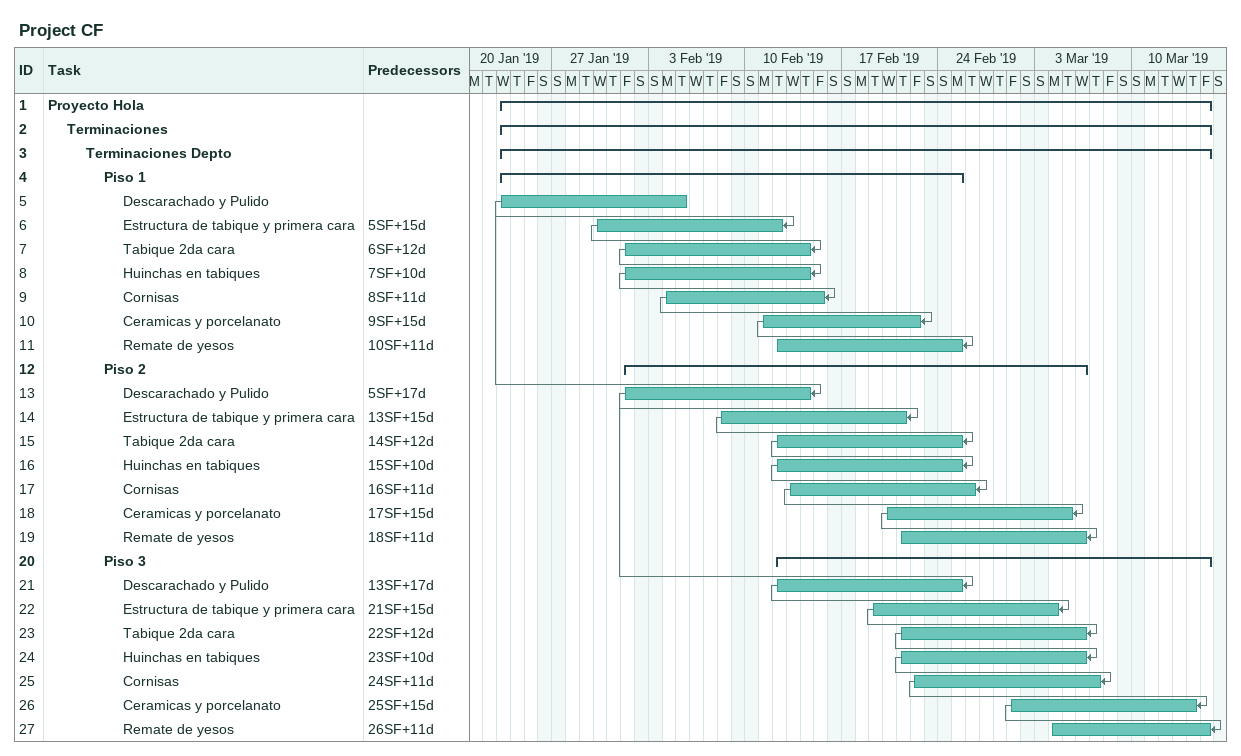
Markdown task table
Project CF

| ID | Level | Task | Start | Finish | Predecessors |
|---|---|---|---|---|---|
| 1 | 1 | **Proyecto Hola** | 2019-01-23 | 2019-03-15 |  |
| 2 | 2 | **Terminaciones** | 2019-01-23 | 2019-03-15 |  |
| 3 | 3 | **Terminaciones Depto** | 2019-01-23 | 2019-03-15 |  |
| 4 | 4 | **Piso 1** | 2019-01-23 | 2019-02-25 |  |
| 5 | 5 | Descarachado y Pulido | 2019-01-23 | 2019-02-05 |  |
| 6 | 5 | Estructura de tabique y primera cara | 2019-01-30 | 2019-02-12 | 5SF+15d |
| 7 | 5 | Tabique 2da cara | 2019-02-01 | 2019-02-14 | 6SF+12d |
| 8 | 5 | Huinchas en tabiques | 2019-02-01 | 2019-02-14 | 7SF+10d |
| 9 | 5 | Cornisas | 2019-02-04 | 2019-02-15 | 8SF+11d |
| 10 | 5 | Ceramicas y porcelanato | 2019-02-11 | 2019-02-22 | 9SF+15d |
| 11 | 5 | Remate de yesos | 2019-02-12 | 2019-02-25 | 10SF+11d |
| 12 | 4 | **Piso 2** | 2019-02-01 | 2019-03-06 |  |
| 13 | 5 | Descarachado y Pulido | 2019-02-01 | 2019-02-14 | 5SF+17d |
| 14 | 5 | Estructura de tabique y primera cara | 2019-02-08 | 2019-02-21 | 13SF+15d |
| 15 | 5 | Tabique 2da cara | 2019-02-12 | 2019-02-25 | 14SF+12d |
| 16 | 5 | Huinchas en tabiques | 2019-02-12 | 2019-02-25 | 15SF+10d |
| 17 | 5 | Cornisas | 2019-02-13 | 2019-02-26 | 16SF+11d |
| 18 | 5 | Ceramicas y porcelanato | 2019-02-20 | 2019-03-05 | 17SF+15d |
| 19 | 5 | Remate de yesos | 2019-02-21 | 2019-03-06 | 18SF+11d |
| 20 | 4 | **Piso 3** | 2019-02-12 | 2019-03-15 |  |
| 21 | 5 | Descarachado y Pulido | 2019-02-12 | 2019-02-25 | 13SF+17d |
| 22 | 5 | Estructura de tabique y primera cara | 2019-02-19 | 2019-03-04 | 21SF+15d |
| 23 | 5 | Tabique 2da cara | 2019-02-21 | 2019-03-06 | 22SF+12d |
| 24 | 5 | Huinchas en tabiques | 2019-02-21 | 2019-03-06 | 23SF+10d |
| 25 | 5 | Cornisas | 2019-02-22 | 2019-03-07 | 24SF+11d |
| 26 | 5 | Ceramicas y porcelanato | 2019-03-01 | 2019-03-14 | 25SF+15d |
| 27 | 5 | Remate de yesos | 2019-03-04 | 2019-03-15 | 26SF+11d |
